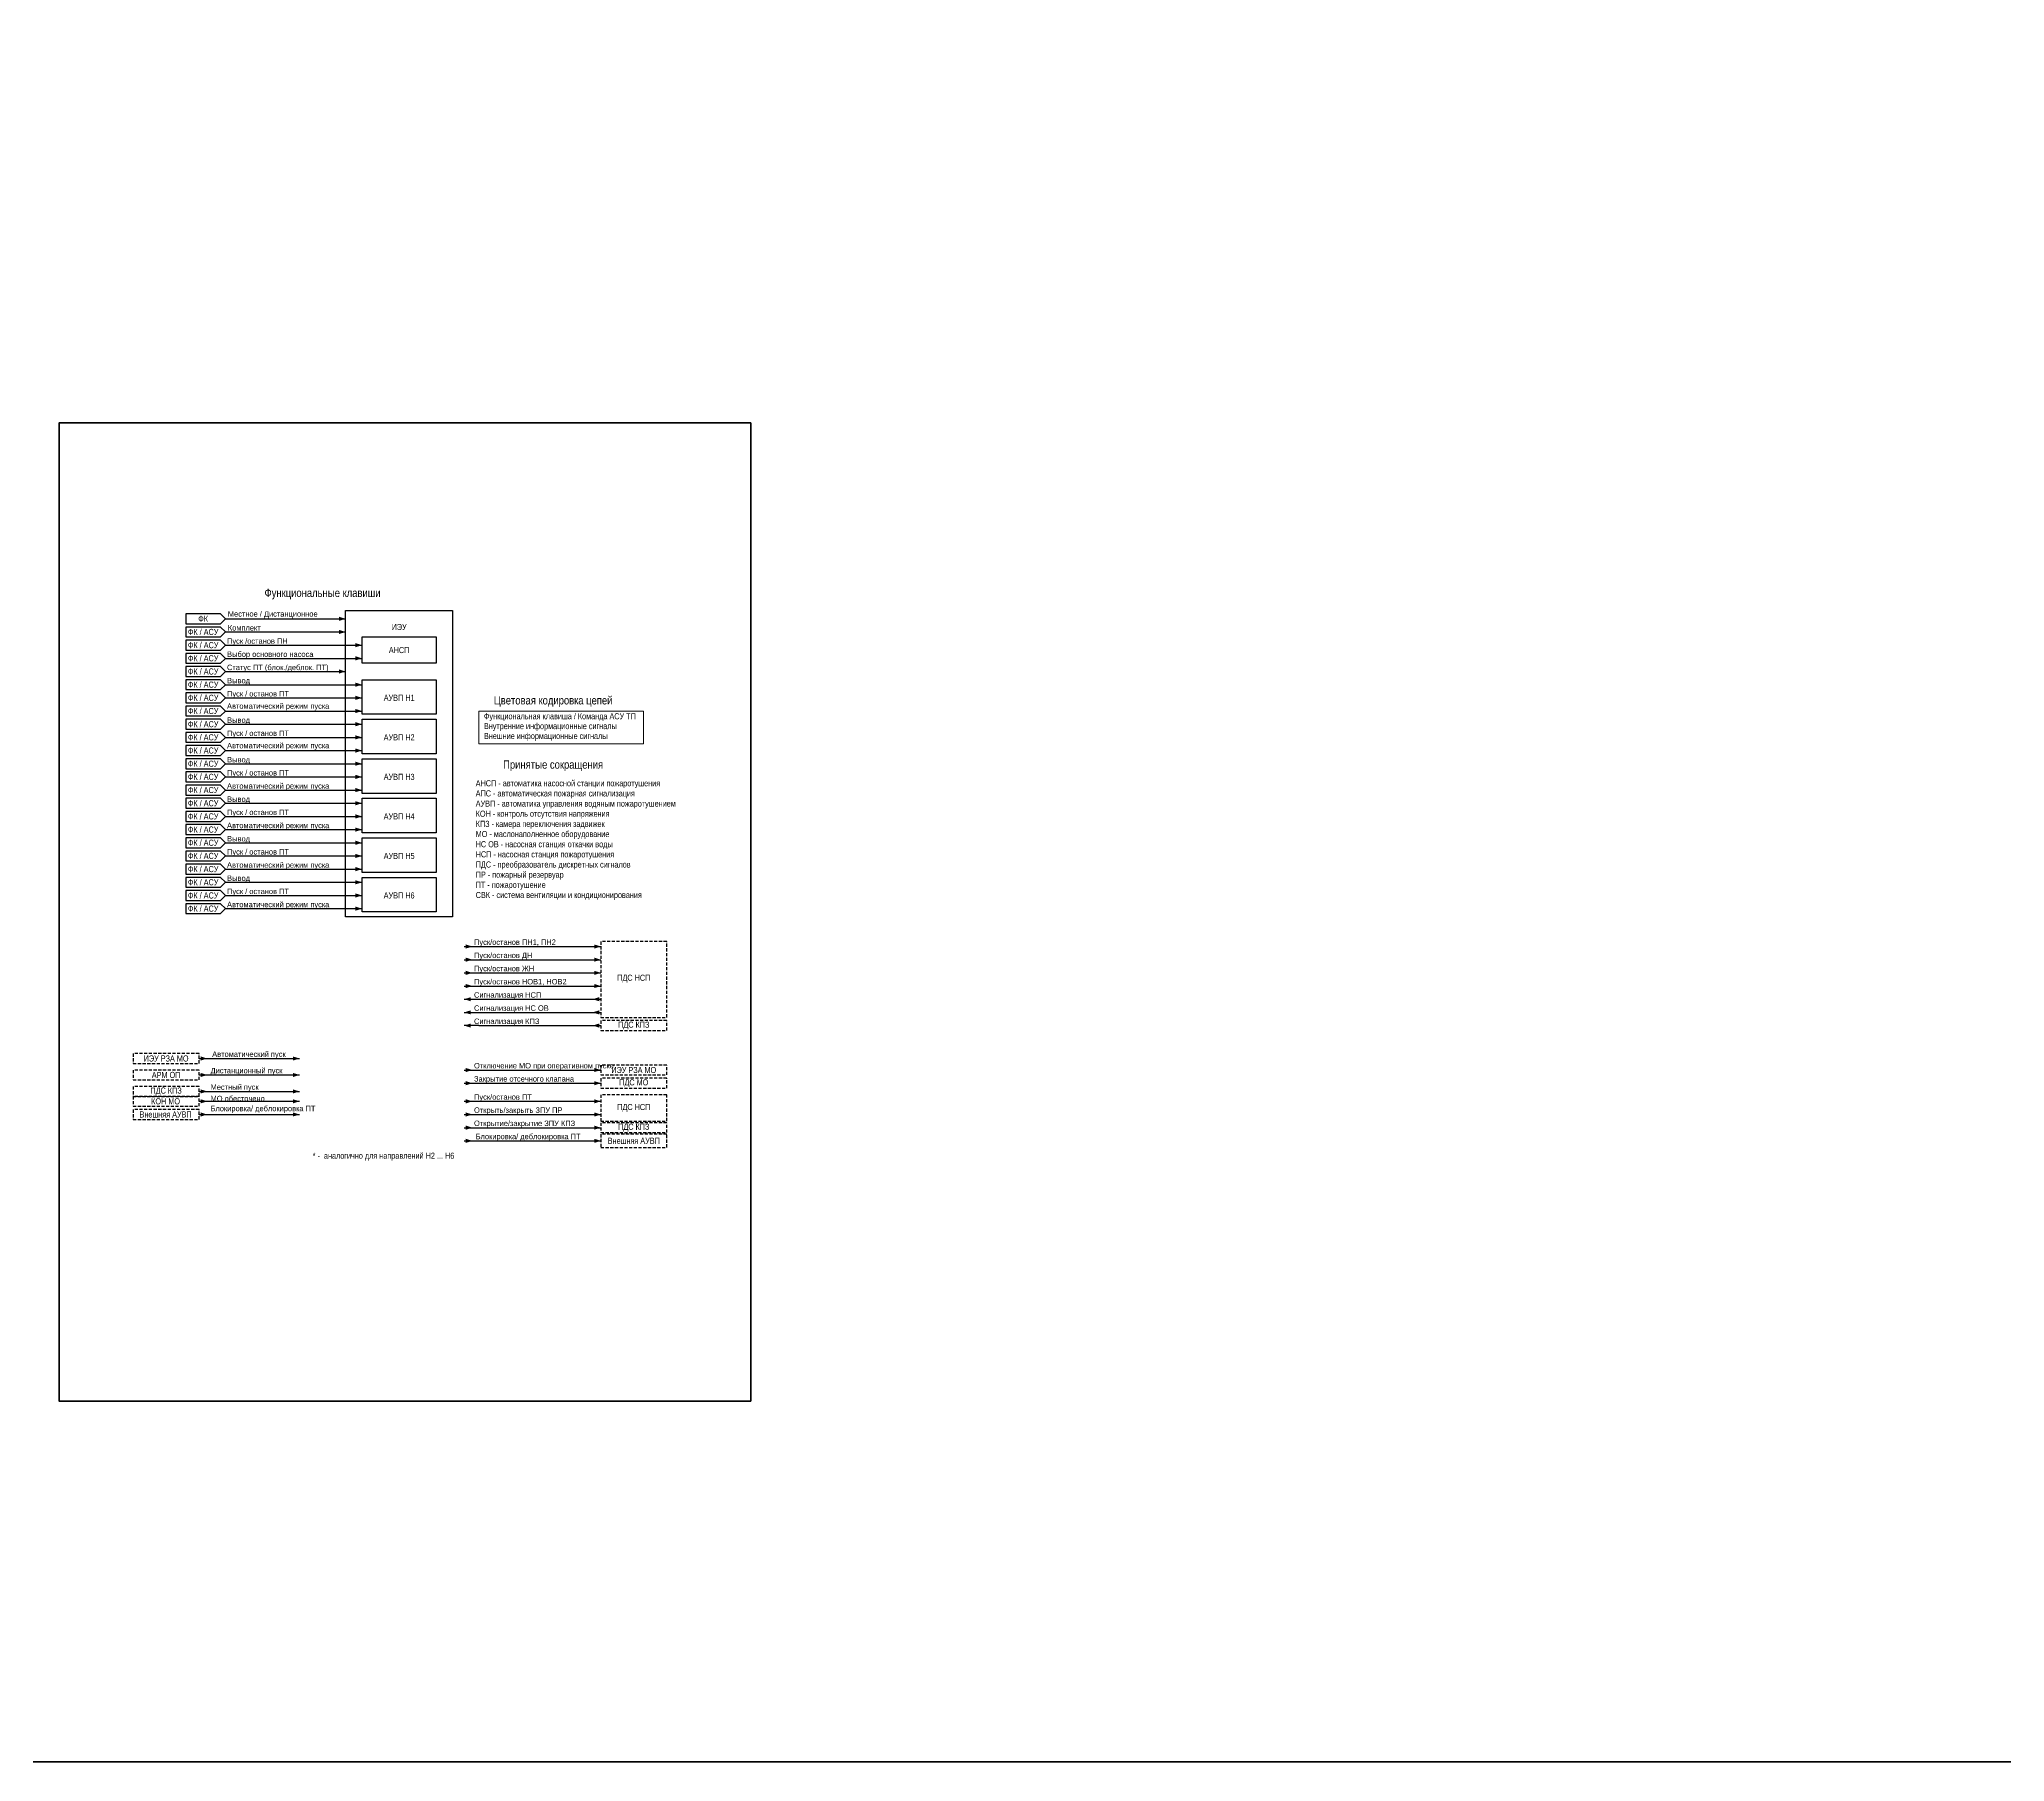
# Model space of a CAD drawing. Header units: millimetres. Extents: x 25558 to 49929, y 1902 to 19390.
# Drawn here: x 37613 to 38806, y 13291 to 14337 of the extents above; entities that cross this region are included whole.
import ezdxf
from ezdxf.enums import TextEntityAlignment as Align

# ---------------------------------------------------------------- set-up
doc = ezdxf.new("R2010")
doc.units = ezdxf.units.MM
doc.linetypes.add('штриховая2', pattern=[9.525, 6.35, -3.175])
for name, color, linetype, lineweight in [('Основная', 7, 'Continuous', 30), ('Тонкая', 7, 'Continuous', 5), ('Цепи внешние', 84, 'Continuous', 30), ('Цепи внутренние', 5, 'Continuous', 30), ('Цепь - ФК и АСУ', 132, 'Continuous', 30)]:
    doc.layers.add(name, color=color, linetype=linetype, lineweight=lineweight)
doc.styles.add('Narrow', font='ARIALN.TTF')

msp = doc.modelspace()

# ---------------------------------------------------------------- linework, layer by layer
at = {"layer": 'Основная'}
msp.add_lwpolyline([(37799, 13990), (37864, 13990), (37864, 13804), (37799, 13804)], close=True, dxfattribs=at)
at = {"layer": 'Основная', "ltscale": 0.3}
for points in [[(37809, 13974), (37854, 13974), (37854, 13958), (37809, 13958)], [(37809, 13948), (37854, 13948), (37854, 13927), (37809, 13927)], [(37809, 13924), (37854, 13924), (37854, 13903), (37809, 13903)], [(37809, 13900), (37854, 13900), (37854, 13879), (37809, 13879)], [(37809, 13876), (37854, 13876), (37854, 13855), (37809, 13855)], [(37809, 13852), (37854, 13852), (37854, 13831), (37809, 13831)], [(37809, 13828), (37854, 13828), (37854, 13807), (37809, 13807)]]:
    msp.add_lwpolyline(points, close=True, dxfattribs=at)
at = {"layer": 'Тонкая', "lineweight": 50}
msp.add_lwpolyline([(33517, 19390), (42096, 19390), (42096, 13291), (33517, 13291)], close=True, dxfattribs=at)
at = {"layer": 'Тонкая', "color": 3, "lineweight": 50}
msp.add_lwpolyline([(38045, 14104), (38045, 13510), (37625, 13510), (37625, 14104)], close=True, dxfattribs=at)
at = {"layer": 'Тонкая', "ltscale": 0.3}
msp.add_lwpolyline([(37880, 13929), (37980, 13929), (37980, 13909), (37880, 13909)], close=True, dxfattribs=at)
at = {"layer": 'Цепи внешние', "ltscale": 0.3}
msp.add_line((37880, 13738), (37871, 13738), dxfattribs=at)
for points in [[(37876, 13786, 0, 2.5, 0), (37872, 13786, 0, 0, 0)], [(37954, 13786, 0, 2.5, 0), (37950, 13786, 0, 0, 0)], [(37876, 13778, 0, 2.5, 0), (37872, 13778, 0, 0, 0)], [(37954, 13778, 0, 2.5, 0), (37950, 13778, 0, 0, 0)], [(37876, 13770, 0, 2.5, 0), (37872, 13770, 0, 0, 0)], [(37876, 13762, 0, 2.5, 0), (37872, 13762, 0, 0, 0)], [(37954, 13770, 0, 2.5, 0), (37950, 13770, 0, 0, 0)], [(37954, 13762, 0, 2.5, 0), (37950, 13762, 0, 0, 0)], [(37871, 13754, 0, 2.5, 0), (37875, 13754, 0, 0, 0)], [(37949, 13754, 0, 2.5, 0), (37953, 13754, 0, 0, 0)], [(37871, 13746, 0, 2.5, 0), (37875, 13746, 0, 0, 0)], [(37871, 13738, 0, 2.5, 0), (37875, 13738, 0, 0, 0)], [(37949, 13746, 0, 2.5, 0), (37953, 13746, 0, 0, 0)], [(37949, 13738, 0, 2.5, 0), (37953, 13738, 0, 0, 0)], [(37715, 13718, 0, 2.5, 0), (37711, 13718, 0, 0, 0)], [(37771, 13718, 0, 2.5, 0), (37767, 13718, 0, 0, 0)], [(37715, 13708, 0, 2.5, 0), (37711, 13708, 0, 0, 0)], [(37771, 13708, 0, 2.5, 0), (37767, 13708, 0, 0, 0)], [(37876, 13711, 0, 2.5, 0), (37872, 13711, 0, 0, 0)], [(37876, 13703, 0, 2.5, 0), (37872, 13703, 0, 0, 0)], [(37954, 13711, 0, 2.5, 0), (37950, 13711, 0, 0, 0)], [(37954, 13703, 0, 2.5, 0), (37950, 13703, 0, 0, 0)], [(37715, 13698, 0, 2.5, 0), (37711, 13698, 0, 0, 0)], [(37715, 13692, 0, 2.5, 0), (37711, 13692, 0, 0, 0)], [(37771, 13698, 0, 2.5, 0), (37767, 13698, 0, 0, 0)], [(37771, 13692, 0, 2.5, 0), (37767, 13692, 0, 0, 0)], [(37876, 13692, 0, 2.5, 0), (37872, 13692, 0, 0, 0)], [(37954, 13692, 0, 2.5, 0), (37950, 13692, 0, 0, 0)], [(37715, 13684, 0, 2.5, 0), (37711, 13684, 0, 0, 0)], [(37771, 13684, 0, 2.5, 0), (37767, 13684, 0, 0, 0)], [(37876, 13684, 0, 2.5, 0), (37872, 13684, 0, 0, 0)], [(37954, 13684, 0, 2.5, 0), (37950, 13684, 0, 0, 0)], [(37876, 13676, 0, 2.5, 0), (37872, 13676, 0, 0, 0)], [(37876, 13668, 0, 2.5, 0), (37872, 13668, 0, 0, 0)], [(37954, 13676, 0, 2.5, 0), (37950, 13676, 0, 0, 0)], [(37954, 13668, 0, 2.5, 0), (37950, 13668, 0, 0, 0)]]:
    msp.add_lwpolyline(points, format="xyseb", dxfattribs=at)
at = {"layer": 'Цепи внешние'}
for points in [[(37871, 13786), (37954, 13786)], [(37871, 13778), (37954, 13778)], [(37871, 13770), (37954, 13770)], [(37871, 13762), (37954, 13762)], [(37871, 13754), (37954, 13754)], [(37871, 13746), (37954, 13746)], [(37880, 13738), (37954, 13738)], [(37710, 13718), (37771, 13718)], [(37710, 13708), (37771, 13708)], [(37871, 13711), (37954, 13711)], [(37871, 13703), (37954, 13703)], [(37710, 13698), (37771, 13698)], [(37710, 13692), (37771, 13692)], [(37710, 13684), (37771, 13684)], [(37871, 13676), (37954, 13676)], [(37871, 13668), (37954, 13668)]]:
    msp.add_lwpolyline(points, dxfattribs=at)
at = {"layer": 'Цепи внешние', "linetype": 'штриховая2', "ltscale": 0.3}
for points in [[(37994, 13789), (37954, 13789), (37954, 13743), (37994, 13743)], [(37994, 13741), (37954, 13741), (37954, 13735), (37994, 13735)], [(37710, 13721), (37670, 13721), (37670, 13715), (37710, 13715)], [(37994, 13714), (37954, 13714), (37954, 13708), (37994, 13708)], [(37710, 13711), (37670, 13711), (37670, 13705), (37710, 13705)], [(37994, 13706), (37954, 13706), (37954, 13700), (37994, 13700)], [(37710, 13701), (37670, 13701), (37670, 13695), (37710, 13695)], [(37710, 13695), (37670, 13695), (37670, 13689), (37710, 13689)], [(37994, 13696), (37954, 13696), (37954, 13680), (37994, 13680)], [(37710, 13687), (37670, 13687), (37670, 13681), (37710, 13681)], [(37994, 13679), (37954, 13679), (37954, 13673), (37994, 13673)], [(37994, 13672), (37954, 13672), (37954, 13664), (37994, 13664)]]:
    msp.add_lwpolyline(points, close=True, dxfattribs=at)
at = {"layer": 'Цепи внешние', "ltscale": 0.3}
for points in [[(37871, 13692), (37954, 13692)], [(37871, 13684), (37954, 13684)]]:
    msp.add_lwpolyline(points, dxfattribs=at)
at = {"layer": 'Цепь - ФК и АСУ', "ltscale": 0.3}
for points in [[(37726, 13985), (37723, 13988), (37702, 13988), (37702, 13982), (37723, 13982), (37726, 13985)], [(37726, 13977), (37723, 13980), (37702, 13980), (37702, 13974), (37723, 13974), (37726, 13977)], [(37726, 13969), (37723, 13972), (37702, 13972), (37702, 13966), (37723, 13966), (37726, 13969)], [(37726, 13961), (37723, 13964), (37702, 13964), (37702, 13958), (37723, 13958), (37726, 13961)], [(37726, 13953), (37723, 13956), (37702, 13956), (37702, 13950), (37723, 13950), (37726, 13953)], [(37726, 13945), (37723, 13948), (37702, 13948), (37702, 13942), (37723, 13942), (37726, 13945)], [(37726, 13937), (37723, 13940), (37702, 13940), (37702, 13934), (37723, 13934), (37726, 13937)], [(37726, 13929), (37723, 13932), (37702, 13932), (37702, 13926), (37723, 13926), (37726, 13929)], [(37726, 13921), (37723, 13924), (37702, 13924), (37702, 13918), (37723, 13918), (37726, 13921)], [(37726, 13913), (37723, 13916), (37702, 13916), (37702, 13910), (37723, 13910), (37726, 13913)], [(37726, 13905), (37723, 13908), (37702, 13908), (37702, 13902), (37723, 13902), (37726, 13905)], [(37726, 13897), (37723, 13900), (37702, 13900), (37702, 13894), (37723, 13894), (37726, 13897)], [(37726, 13889), (37723, 13892), (37702, 13892), (37702, 13886), (37723, 13886), (37726, 13889)], [(37726, 13881), (37723, 13884), (37702, 13884), (37702, 13878), (37723, 13878), (37726, 13881)], [(37726, 13873), (37723, 13876), (37702, 13876), (37702, 13870), (37723, 13870), (37726, 13873)], [(37726, 13865), (37723, 13868), (37702, 13868), (37702, 13862), (37723, 13862), (37726, 13865)], [(37726, 13857), (37723, 13860), (37702, 13860), (37702, 13854), (37723, 13854), (37726, 13857)], [(37726, 13849), (37723, 13852), (37702, 13852), (37702, 13846), (37723, 13846), (37726, 13849)], [(37726, 13841), (37723, 13844), (37702, 13844), (37702, 13838), (37723, 13838), (37726, 13841)], [(37726, 13833), (37723, 13836), (37702, 13836), (37702, 13830), (37723, 13830), (37726, 13833)], [(37726, 13825), (37723, 13828), (37702, 13828), (37702, 13822), (37723, 13822), (37726, 13825)], [(37726, 13817), (37723, 13820), (37702, 13820), (37702, 13814), (37723, 13814), (37726, 13817)], [(37726, 13809), (37723, 13812), (37702, 13812), (37702, 13806), (37723, 13806), (37726, 13809)]]:
    msp.add_lwpolyline(points, dxfattribs=at)
at = {"layer": 'Цепь - ФК и АСУ'}
for points in [[(37726, 13985), (37799, 13985)], [(37726, 13977), (37799, 13977)], [(37726, 13969), (37809, 13969)], [(37726, 13961), (37809, 13961)], [(37726, 13953), (37799, 13953)], [(37726, 13945), (37809, 13945)], [(37726, 13937), (37809, 13937)], [(37726, 13929), (37809, 13929)], [(37726, 13921), (37809, 13921)], [(37726, 13913), (37809, 13913)], [(37726, 13905), (37809, 13905)], [(37726, 13897), (37809, 13897)], [(37726, 13889), (37809, 13889)], [(37726, 13881), (37809, 13881)], [(37726, 13873), (37809, 13873)], [(37726, 13865), (37809, 13865)], [(37726, 13857), (37809, 13857)], [(37726, 13849), (37809, 13849)], [(37726, 13841), (37809, 13841)], [(37726, 13833), (37809, 13833)], [(37726, 13825), (37809, 13825)], [(37726, 13817), (37809, 13817)], [(37726, 13809), (37809, 13809)]]:
    msp.add_lwpolyline(points, dxfattribs=at)
at = {"layer": 'Цепь - ФК и АСУ', "ltscale": 0.3}
for points in [[(37799, 13985, 0, 2.5, 0), (37795, 13985, 0, 0, 0)], [(37799, 13977, 0, 2.5, 0), (37795, 13977, 0, 0, 0)], [(37809, 13969, 0, 2.5, 0), (37805, 13969, 0, 0, 0)], [(37799, 13953, 0, 2.5, 0), (37795, 13953, 0, 0, 0)], [(37809, 13961, 0, 2.5, 0), (37805, 13961, 0, 0, 0)], [(37809, 13945, 0, 2.5, 0), (37805, 13945, 0, 0, 0)], [(37809, 13937, 0, 2.5, 0), (37805, 13937, 0, 0, 0)], [(37809, 13929, 0, 2.5, 0), (37805, 13929, 0, 0, 0)], [(37809, 13921, 0, 2.5, 0), (37805, 13921, 0, 0, 0)], [(37809, 13913, 0, 2.5, 0), (37805, 13913, 0, 0, 0)], [(37809, 13905, 0, 2.5, 0), (37805, 13905, 0, 0, 0)], [(37809, 13897, 0, 2.5, 0), (37805, 13897, 0, 0, 0)], [(37809, 13889, 0, 2.5, 0), (37805, 13889, 0, 0, 0)], [(37809, 13881, 0, 2.5, 0), (37805, 13881, 0, 0, 0)], [(37809, 13873, 0, 2.5, 0), (37805, 13873, 0, 0, 0)], [(37809, 13865, 0, 2.5, 0), (37805, 13865, 0, 0, 0)], [(37809, 13857, 0, 2.5, 0), (37805, 13857, 0, 0, 0)], [(37809, 13849, 0, 2.5, 0), (37805, 13849, 0, 0, 0)], [(37809, 13841, 0, 2.5, 0), (37805, 13841, 0, 0, 0)], [(37809, 13833, 0, 2.5, 0), (37805, 13833, 0, 0, 0)], [(37809, 13825, 0, 2.5, 0), (37805, 13825, 0, 0, 0)], [(37809, 13817, 0, 2.5, 0), (37805, 13817, 0, 0, 0)], [(37809, 13809, 0, 2.5, 0), (37805, 13809, 0, 0, 0)]]:
    msp.add_lwpolyline(points, format="xyseb", dxfattribs=at)

# ---------------------------------------------------------------- texts
at = {"layer": 'Основная', "style": 'Narrow'}
for s, p in [('Цветовая кодировка цепей', (37925, 13933)), ('Принятые сокращения', (37925, 13894))]:
    msp.add_text(s, height=5, dxfattribs=at).set_placement(p, align=Align.CENTER)
for s, insert, char_height, width, attachment_point in [('Функциональные клавиши', (37785, 14000), 5, 188.231, 5), ('Местное / Дистанционное', (37727.5, 13987.5), 3.3, 71.498, 4), ('ФК / АСУ', (37712.5, 13977), 3.7, 21, 5), ('ФК', (37712.5, 13985), 3.7, 21, 5), ('Комплект', (37727.5, 13979.5), 3.3, 71.498, 4), ('ИЭУ', (37831.5, 13980), 3.7, 75, 5), ('ФК / АСУ', (37712.5, 13969), 3.7, 21, 5), ('Пуск /останов ПН', (37727, 13971), 3.3, 71.498, 4), ('Выбор основного насоса', (37727, 13963), 3.3, 71.498, 4), ('АНСП', (37831.5, 13966), 3.7, 45, 5), ('ФК / АСУ', (37712.5, 13961), 3.7, 21, 5), ('ФК / АСУ', (37712.5, 13953), 3.7, 21, 5), ('Статус ПТ (блок./деблок. ПТ)', (37727, 13955), 3.3, 71.498, 4), ('ФК / АСУ', (37712.5, 13945), 3.7, 21, 5), ('Вывод', (37727, 13947), 3.3, 71.498, 4), ('Пуск / останов ПТ', (37727, 13939), 3.3, 71.498, 4), ('ФК / АСУ', (37712.5, 13937), 3.7, 21, 5), ('ФК / АСУ', (37712.5, 13929), 3.7, 21, 5), ('Автоматический режим пуска ', (37727, 13931.5), 3.3, 71.498, 4), ('АУВП Н1', (37831.5, 13937), 3.7, 45, 5), ('ФК / АСУ', (37712.5, 13921), 3.7, 21, 5), ('Вывод', (37727, 13923), 3.3, 71.498, 4), ('Пуск / останов ПТ', (37727, 13915), 3.3, 71.498, 4), ('ФК / АСУ', (37712.5, 13913), 3.7, 21, 5), ('ФК / АСУ', (37712.5, 13905), 3.7, 21, 5), ('Автоматический режим пуска ', (37727, 13907.5), 3.3, 71.498, 4), ('АУВП Н2', (37831.5, 13913), 3.7, 45, 5), ('ФК / АСУ', (37712.5, 13897), 3.7, 21, 5), ('Вывод', (37727, 13899), 3.3, 71.498, 4), ('Пуск / останов ПТ', (37727, 13891), 3.3, 71.498, 4), ('ФК / АСУ', (37712.5, 13889), 3.7, 21, 5), ('ФК / АСУ', (37712.5, 13881), 3.7, 21, 5), ('Автоматический режим пуска ', (37727, 13883), 3.3, 71.498, 4), ('АУВП Н3', (37831.5, 13889), 3.7, 45, 5), ('АНСП - автоматика насосной станции пожаротушения\\PАПС - автоматическая пожарная сигнализация\\PАУВП - автоматика управления водяным пожаротушением\\PКОН - контроль отсутствия напряжения\\PКПЗ - камера переключения задвижек\\PМО - маслонаполненное оборудование\\PНС ОВ - насосная станция откачки воды\\PНСП - насосная станция пожаротушения\\PПДС - преобразователь дискретных сигналов\\PПР - пожарный резервуар\\PПТ - пожаротушение\\PСВК - система вентиляции и кондиционирования', (37878, 13887), 3.7, 196, 1), ('ФК / АСУ', (37712.5, 13873), 3.7, 21, 5), ('Вывод', (37727, 13875), 3.3, 71.498, 4), ('Пуск / останов ПТ', (37727, 13867), 3.3, 71.498, 4), ('ФК / АСУ', (37712.5, 13865), 3.7, 21, 5), ('ФК / АСУ', (37712.5, 13857), 3.7, 21, 5), ('Автоматический режим пуска ', (37727, 13859), 3.3, 71.498, 4), ('АУВП Н4', (37831.5, 13865), 3.7, 45, 5), ('ФК / АСУ', (37712.5, 13849), 3.7, 21, 5), ('Вывод', (37727, 13851), 3.3, 71.498, 4), ('Пуск / останов ПТ', (37727, 13843), 3.3, 71.498, 4), ('ФК / АСУ', (37712.5, 13841), 3.7, 21, 5), ('ФК / АСУ', (37712.5, 13833), 3.7, 21, 5), ('Автоматический режим пуска ', (37727, 13835), 3.3, 71.498, 4), ('АУВП Н5', (37831.5, 13841), 3.7, 45, 5), ('ФК / АСУ', (37712.5, 13825), 3.7, 21, 5), ('Вывод', (37727, 13827), 3.3, 71.498, 4), ('Пуск / останов ПТ', (37727, 13819), 3.3, 71.498, 4), ('ФК / АСУ', (37712.5, 13817), 3.7, 21, 5), ('ФК / АСУ', (37712.5, 13809), 3.7, 21, 5), ('Автоматический режим пуска ', (37727, 13811), 3.3, 71.498, 4), ('АУВП Н6', (37831.5, 13817), 3.7, 45, 5), ('Пуск/останов ПН1, ПН2', (37877, 13786), 3.3, 134.224, 7), ('Пуск/останов ДН', (37877, 13778), 3.3, 134.224, 7), ('Пуск/останов ЖН', (37877, 13770), 3.3, 134.224, 7), ('Пуск/останов НОВ1, НОВ2', (37877, 13762), 3.3, 134.224, 7), ('ПДС НСП', (37974, 13766.5), 3.7, 40, 5), ('Сигнализация НСП', (37877, 13754), 3.3, 134.224, 7), ('Сигнализация НС ОВ', (37877, 13746), 3.3, 134.224, 7), ('Сигнализация КПЗ', (37877, 13738), 3.3, 134.224, 7), ('ПДС КПЗ  ', (37974, 13738), 3.7, 30.724, 5), ('ИЭУ РЗА МО', (37690, 13718), 3.7, 40, 5), ('Автоматический пуск', (37718, 13718), 3.3, 134.224, 7), ('Отключение МО при оперативном пуске', (37877, 13711), 3.3, 134.224, 7), ('АРМ ОП', (37690, 13708), 3.7, 40, 5), ('Дистанционный пуск', (37717, 13708), 3.3, 134.224, 7), ('Местный пуск', (37717, 13698), 3.3, 134.224, 7), ('Закрытие отсечного клапана', (37877, 13703), 3.3, 134.224, 7), ('ИЭУ РЗА МО', (37974, 13711), 3.7, 30.724, 5), ('ПДС МО', (37974, 13703), 3.7, 30.724, 5), ('ПДС КПЗ', (37690, 13698), 3.7, 40, 5), ('КОН МО', (37689.7, 13692), 3.7, 39.362, 5), ('МО обесточено', (37717, 13692), 3.3, 134.224, 7), ('Блокировка/ деблокировка ПТ', (37717, 13685), 3.3, 134.224, 7), ('Пуск/останов ПТ', (37877, 13692), 3.3, 134.224, 7), ('ПДС НСП', (37974, 13688), 3.7, 40, 5), ('Внешняя АУВП', (37689.7, 13684), 3.7, 39.362, 5), ('Открыть/закрыть ЗПУ ПР', (37877, 13684), 3.3, 134.224, 7), ('Открытие/закрытие ЗПУ КПЗ', (37877, 13676), 3.3, 134.224, 7), ('ПДС КПЗ  ', (37974, 13676), 3.7, 30.724, 5), ('Блокировка/ деблокировка ПТ', (37878, 13668), 3.3, 134.224, 7), ('Внешняя АУВП', (37974, 13668), 3.7, 30.724, 5), ('* -  аналогично для направлений Н2 ... Н6', (37779, 13656), 3.7, 134.224, 7)]:
    msp.add_mtext(s, dxfattribs=dict(at, insert=insert, char_height=char_height, width=width, attachment_point=attachment_point))
at = {"layer": 'Цепи внешние', "style": 'Narrow'}
msp.add_text('Внешние информационные сигналы', height=3.7, dxfattribs=at).set_placement((37883, 13912))
at = {"layer": 'Цепи внутренние', "style": 'Narrow'}
msp.add_text('Внутренние информационные сигналы', height=3.7, dxfattribs=at).set_placement((37883, 13918))
at = {"layer": 'Цепь - ФК и АСУ', "style": 'Narrow'}
msp.add_text('Функциональная клавиша / Команда АСУ ТП', height=3.7, dxfattribs=at).set_placement((37883, 13924))

doc.saveas('drawing.dxf')
